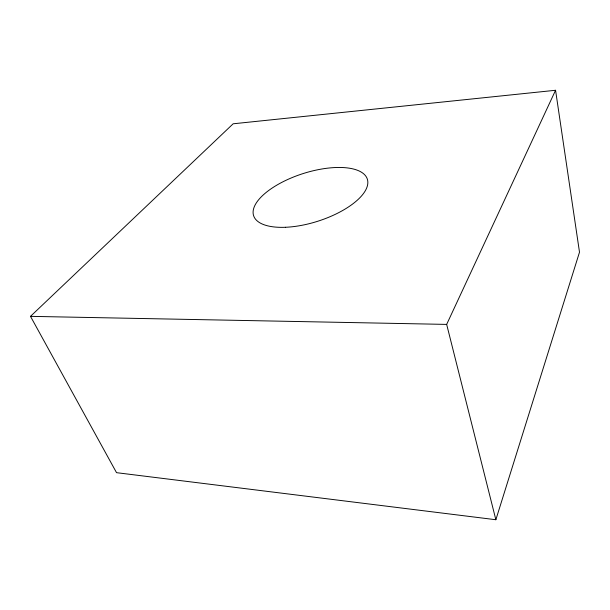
<?xml version="1.0" encoding="UTF-8"?>
<svg xmlns="http://www.w3.org/2000/svg" width="610" height="610" viewBox="0 0 610 610"><rect width="100%" height="100%" fill="white"/><g stroke="black" fill="none" stroke-linecap="round" stroke-linejoin="round"><path stroke-width="0.91" d="M495.861 519.728L579.5 252.197L555.565 90.272L233.157 123.792L30.5 316.354L116.533 472.674L495.861 519.728L446.665 324.406L555.565 90.272M30.5 316.354L446.665 324.406M285.488 227.278A59.734 24.941 -17.8 0 0 367.685 180.598A59.734 24.941 -17.8 0 0 278.206 184.334A59.734 24.941 -17.8 0 0 285.488 227.278"/></g></svg>
